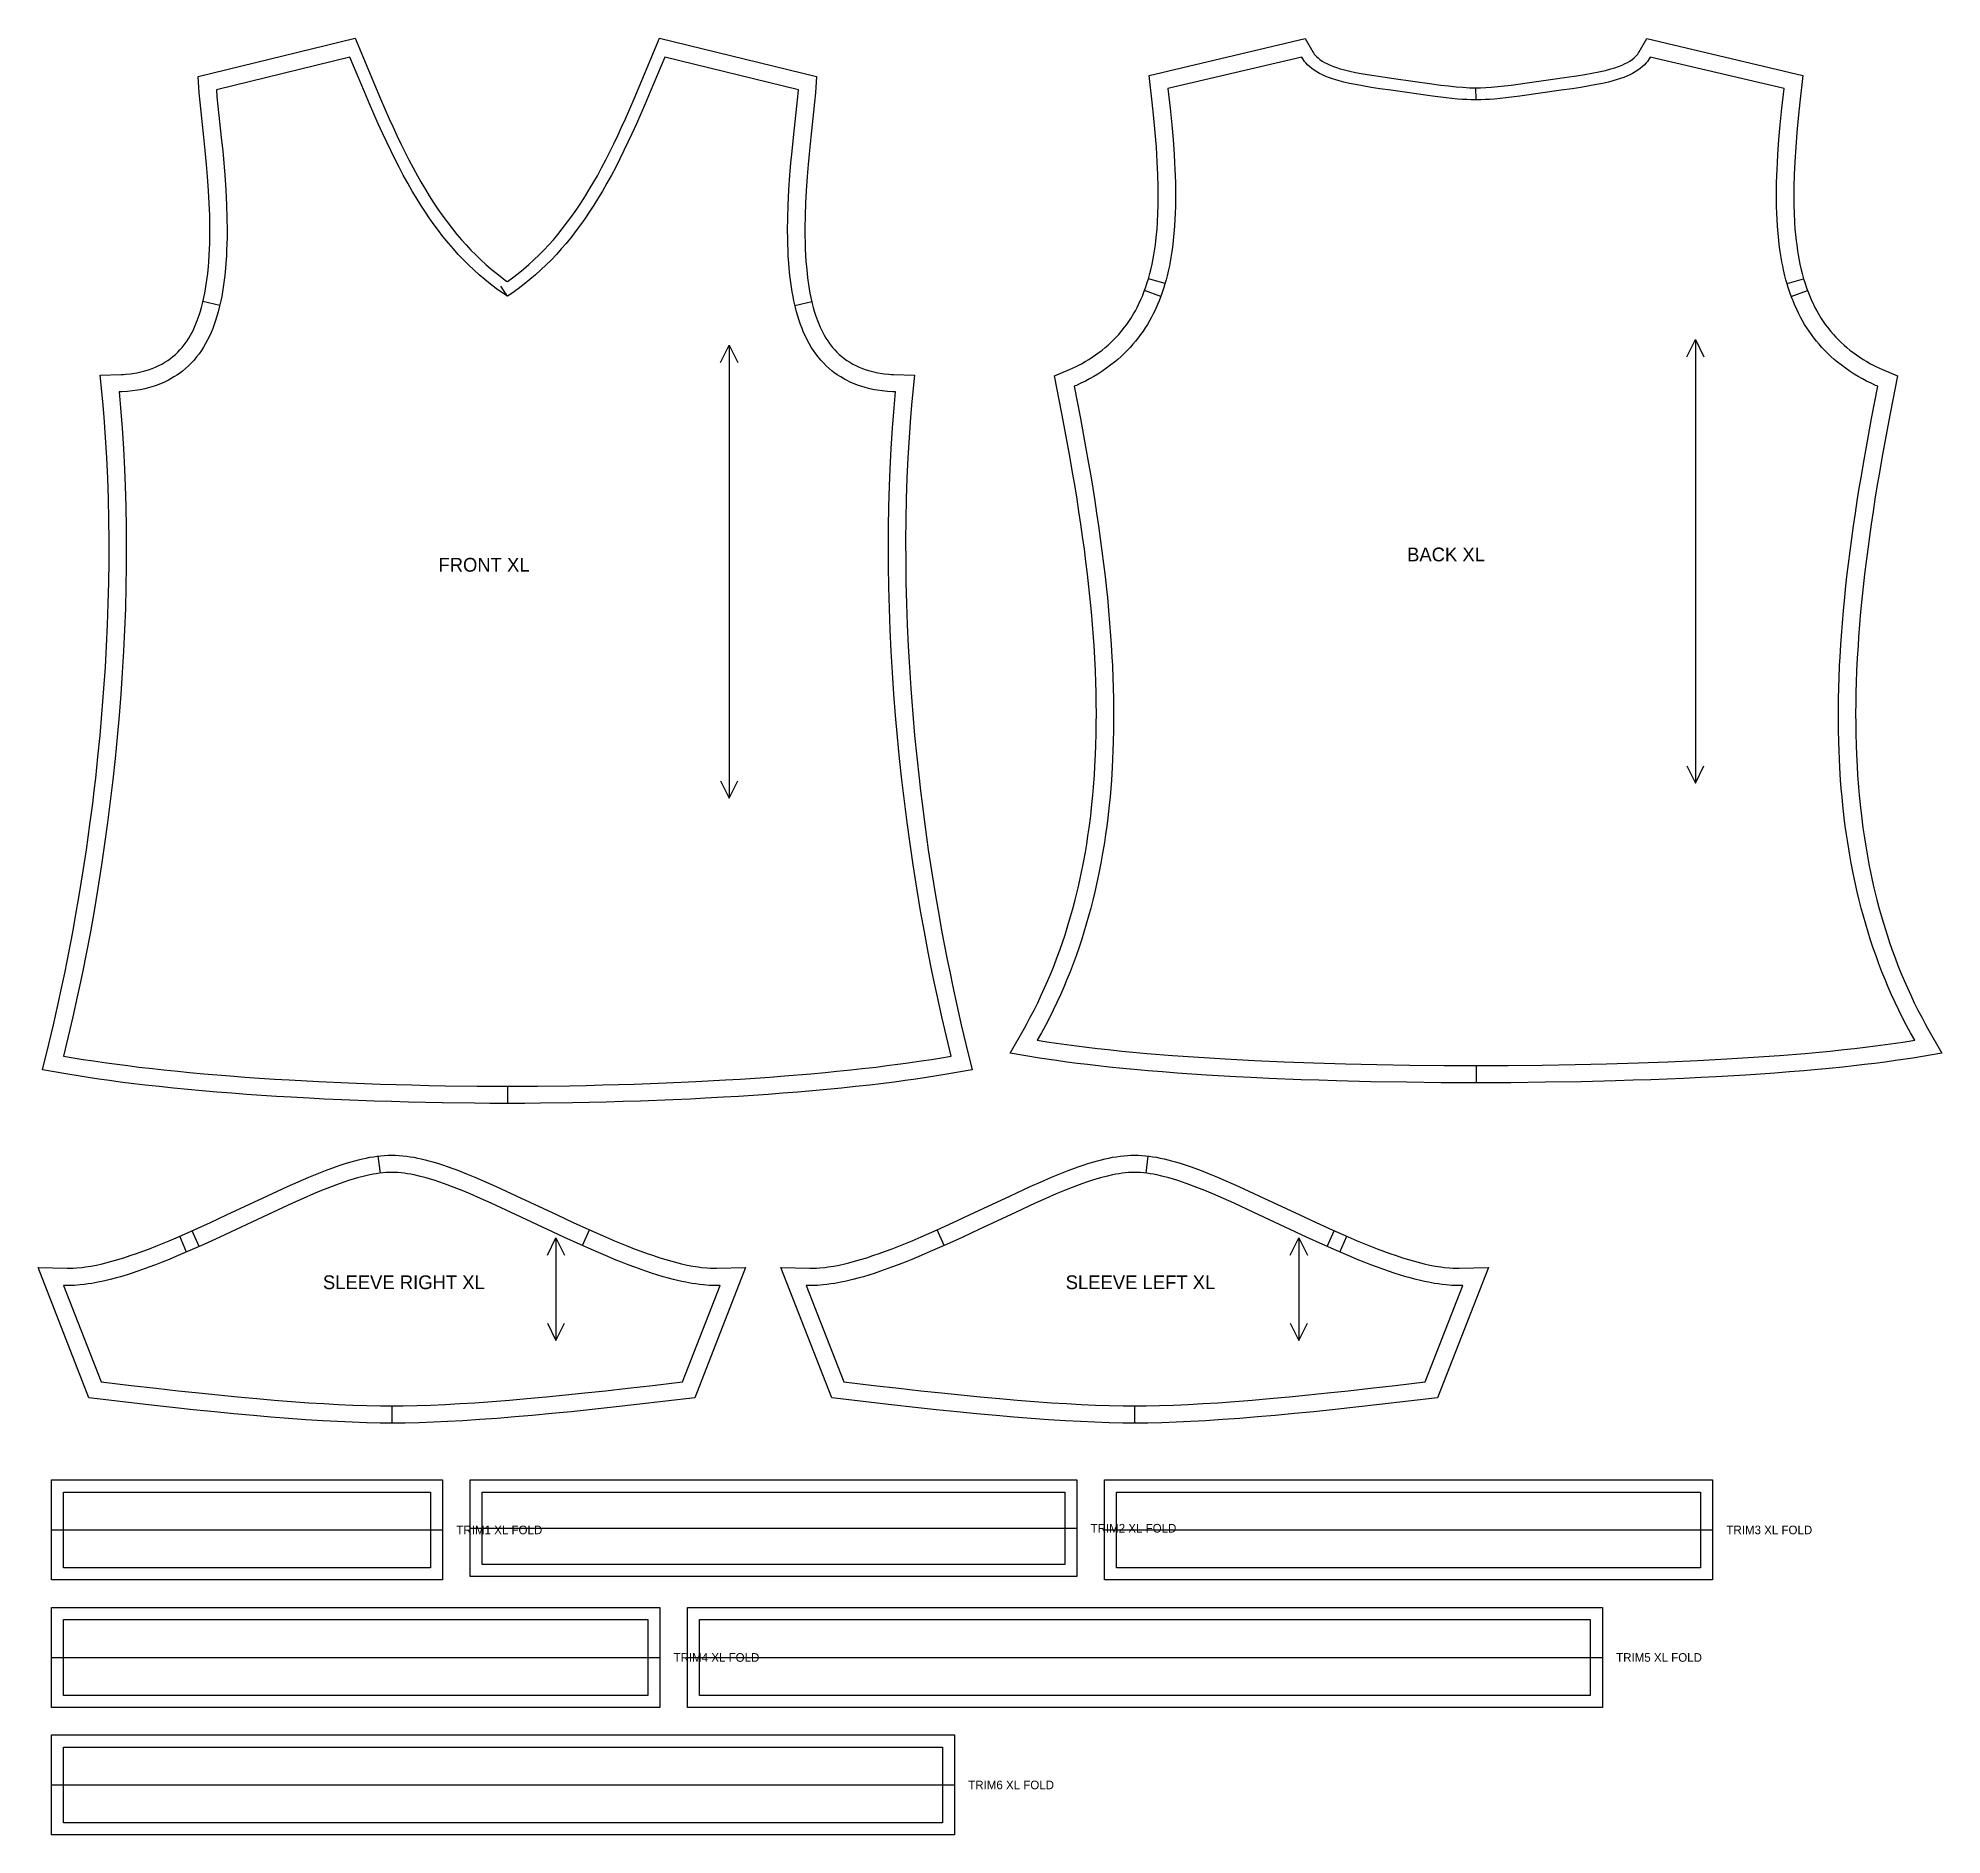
# Model space of a CAD drawing. Extents: x 20 to 1125, y 28 to 1071.
import ezdxf

# ---------------------------------------------------------------- set-up
doc = ezdxf.new("R2010")
doc.units = 0
for name, color, linetype in [('CUT', 7, 'CONTINUOUS'), ('FOLD', 6, 'CONTINUOUS'), ('GRAIN', 3, 'CONTINUOUS'), ('NOTCH', 1, 'CONTINUOUS'), ('SEW', 5, 'CONTINUOUS'), ('TEXT', 2, 'CONTINUOUS')]:
    doc.layers.add(name, color=color, linetype=linetype)

msp = doc.modelspace()

# ---------------------------------------------------------------- linework, layer by layer
at = {"layer": 'CUT'}
for points in [[(292.548, 929.486), (295.491, 931.613), (298.744, 934.109), (301.912, 936.693), (304.998, 939.359), (308.002, 942.105), (310.927, 944.927), (313.774, 947.822), (316.545, 950.788), (319.244, 953.822), (321.871, 956.921), (324.43, 960.082), (327.536, 964.118), (329.949, 967.412), (332.88, 971.606), (335.159, 975.019), (337.931, 979.355), (340.089, 982.876), (342.716, 987.338), (344.764, 990.953), (347.263, 995.525), (349.695, 1000.151), (352.068, 1004.824), (354.384, 1009.54), (356.648, 1014.293), (358.865, 1019.076), (361.04, 1023.885), (363.599, 1029.679), (366.111, 1035.489), (370.616, 1046.146), (380.891, 1070.822), (472.035, 1048.431), (471.315, 1038.967), (470.841, 1033.608), (470.264, 1027.978), (468.658, 1013.394), (467.836, 1005.587), (467.061, 997.493), (466.48, 990.568), (465.895, 982.096), (465.525, 974.948), (465.281, 967.764), (465.183, 960.589), (465.202, 956.307), (465.284, 952.054), (465.432, 947.842), (465.57, 945.06), (465.838, 940.936), (466.059, 938.224), (466.457, 934.216), (466.767, 931.591), (467.304, 927.728), (467.71, 925.208), (468.156, 922.734), (468.644, 920.311), (469.453, 916.775), (470.045, 914.487), (470.681, 912.258), (471.361, 910.089), (472.464, 906.953), (473.255, 904.944), (474.093, 903), (474.976, 901.124), (476.389, 898.436), (477.391, 896.728), (478.441, 895.088), (479.542, 893.515), (480.695, 892.006), (481.291, 891.277), (482.526, 889.864), (483.818, 888.514), (485.171, 887.224), (486.589, 885.995), (488.075, 884.824), (489.633, 883.711), (491.268, 882.658), (492.984, 881.664), (494.785, 880.731), (496.674, 879.862), (498.655, 879.058), (500.73, 878.324), (502.902, 877.663), (505.172, 877.079), (507.542, 876.578), (510.013, 876.164), (511.286, 875.992), (513.906, 875.721), (515.254, 875.623), (516.626, 875.551), (528.769, 875.17), (527.333, 859.961), (526.549, 850.72), (525.704, 839.06), (525.009, 827.289), (524.46, 815.419), (524.058, 803.458), (523.799, 791.417), (523.681, 779.306), (523.703, 767.133), (523.863, 754.906), (524.158, 742.635), (524.587, 730.329), (525.148, 717.994), (525.839, 705.64), (526.658, 693.274), (527.209, 685.852), (527.806, 678.43), (528.898, 666.067), (530.112, 653.717), (531.445, 641.388), (532.302, 634.005), (533.2, 626.634), (534.788, 614.382), (535.796, 607.052), (536.843, 599.742), (538.677, 587.605), (539.83, 580.354), (541.02, 573.129), (543.09, 561.149), (544.381, 554.001), (545.709, 546.886), (548.003, 535.106), (549.428, 528.088), (550.887, 521.111), (553.396, 509.576), (556, 498.169), (558.695, 486.899), (562.382, 472.024), (547.541, 469.42), (541.697, 468.455), (535.737, 467.524), (529.668, 466.626), (523.497, 465.762), (517.23, 464.93), (509.274, 463.935), (502.817, 463.174), (494.644, 462.266), (486.369, 461.405), (478.004, 460.59), (469.561, 459.82), (461.053, 459.094), (452.491, 458.411), (443.887, 457.771), (435.253, 457.172), (426.601, 456.614), (417.941, 456.095), (407.557, 455.524), (398.924, 455.09), (388.606, 454.618), (369.871, 453.886), (359.79, 453.557), (349.833, 453.275), (340.023, 453.04), (330.381, 452.85), (311.697, 452.598), (302.703, 452.533), (292.551, 452.508), (282.392, 452.533), (273.399, 452.598), (254.715, 452.85), (245.073, 453.04), (235.263, 453.275), (225.306, 453.557), (215.225, 453.886), (196.49, 454.618), (186.172, 455.09), (177.538, 455.524), (167.154, 456.095), (158.495, 456.614), (149.843, 457.172), (141.209, 457.771), (132.605, 458.411), (124.043, 459.094), (115.534, 459.82), (107.092, 460.59), (98.726, 461.405), (90.451, 462.266), (82.278, 463.174), (75.822, 463.935), (67.865, 464.93), (61.599, 465.762), (55.427, 466.626), (49.358, 467.524), (43.398, 468.455), (37.555, 469.42), (22.714, 472.024), (26.4, 486.899), (29.096, 498.169), (31.699, 509.576), (34.209, 521.111), (35.668, 528.088), (37.092, 535.106), (39.387, 546.886), (40.715, 554.001), (42.006, 561.149), (44.075, 573.129), (45.266, 580.354), (46.419, 587.605), (48.252, 599.742), (49.3, 607.052), (50.307, 614.382), (51.896, 626.634), (52.794, 634.005), (53.65, 641.388), (54.983, 653.717), (56.197, 666.067), (57.29, 678.43), (57.886, 685.852), (58.438, 693.274), (59.257, 705.64), (59.947, 717.994), (60.508, 730.329), (60.938, 742.635), (61.233, 754.906), (61.393, 767.133), (61.415, 779.306), (61.297, 791.417), (61.038, 803.458), (60.635, 815.419), (60.087, 827.289), (59.392, 839.06), (58.547, 850.72), (57.763, 859.961), (56.327, 875.17), (68.47, 875.551), (69.842, 875.623), (71.189, 875.721), (73.81, 875.992), (75.083, 876.164), (77.553, 876.578), (79.923, 877.079), (82.194, 877.663), (84.366, 878.324), (86.441, 879.058), (88.422, 879.862), (90.311, 880.731), (92.112, 881.664), (93.827, 882.658), (95.463, 883.711), (97.021, 884.824), (98.507, 885.995), (99.925, 887.224), (101.278, 888.514), (102.57, 889.864), (103.805, 891.277), (104.401, 892.006), (105.553, 893.515), (106.654, 895.088), (107.705, 896.728), (108.706, 898.436), (110.12, 901.124), (111.003, 903), (111.84, 904.944), (112.632, 906.953), (113.735, 910.089), (114.415, 912.258), (115.051, 914.487), (115.643, 916.775), (116.452, 920.311), (116.939, 922.734), (117.386, 925.208), (117.792, 927.728), (118.329, 931.591), (118.639, 934.216), (119.037, 938.224), (119.257, 940.936), (119.525, 945.06), (119.663, 947.842), (119.812, 952.054), (119.893, 956.307), (119.912, 960.589), (119.815, 967.764), (119.571, 974.948), (119.2, 982.096), (118.615, 990.568), (118.035, 997.493), (117.26, 1005.587), (116.438, 1013.394), (114.832, 1027.978), (114.255, 1033.608), (113.781, 1038.967), (113.061, 1048.431), (204.205, 1070.822), (214.48, 1046.146), (218.985, 1035.489), (221.497, 1029.679), (224.056, 1023.885), (226.23, 1019.076), (228.448, 1014.293), (230.712, 1009.54), (233.028, 1004.824), (235.4, 1000.151), (237.833, 995.525), (240.331, 990.953), (242.38, 987.338), (245.007, 982.876), (247.165, 979.355), (249.936, 975.019), (252.216, 971.606), (255.147, 967.412), (257.56, 964.118), (260.665, 960.082), (263.224, 956.921), (265.852, 953.822), (268.55, 950.788), (271.322, 947.822), (274.169, 944.927), (277.094, 942.105), (280.098, 939.359), (283.183, 936.693), (286.352, 934.109), (289.605, 931.613), (292.101, 929.8)], [(854.683, 1041.96), (857.225, 1041.993), (860.393, 1042.121), (863.564, 1042.331), (867.386, 1042.671), (871.24, 1043.088), (875.137, 1043.563), (887.148, 1045.192), (907.38, 1048.052), (913.012, 1048.898), (917.883, 1049.687), (921.977, 1050.416), (925.96, 1051.211), (929.791, 1052.089), (932.835, 1052.896), (935.153, 1053.598), (937.351, 1054.353), (939.413, 1055.166), (940.862, 1055.814), (942.653, 1056.729), (943.885, 1057.453), (945.374, 1058.468), (946.374, 1059.267), (947.276, 1060.099), (947.825, 1060.675), (948.574, 1061.573), (949.026, 1062.2), (949.442, 1062.854), (953.837, 1070.516), (1044.407, 1049.192), (1042.661, 1033.61), (1041.676, 1024.341), (1040.88, 1016.032), (1040.185, 1007.578), (1039.628, 999.025), (1039.288, 991.652), (1039.095, 984.274), (1039.061, 980.594), (1039.072, 976.926), (1039.131, 973.273), (1039.24, 969.64), (1039.54, 963.641), (1039.796, 960.082), (1040.111, 956.557), (1040.489, 953.071), (1040.778, 950.771), (1041.266, 947.358), (1041.631, 945.108), (1042.237, 941.777), (1042.683, 939.585), (1043.415, 936.343), (1043.947, 934.213), (1044.813, 931.067), (1045.437, 929.003), (1046.444, 925.957), (1047.165, 923.961), (1048.323, 921.018), (1049.147, 919.091), (1050.465, 916.251), (1051.4, 914.393), (1052.38, 912.561), (1053.408, 910.757), (1055.041, 908.101), (1056.194, 906.363), (1057.398, 904.651), (1058.656, 902.966), (1060.647, 900.488), (1062.045, 898.868), (1063.502, 897.276), (1065.02, 895.71), (1066.598, 894.173), (1068.239, 892.664), (1069.943, 891.185), (1071.712, 889.738), (1073.546, 888.323), (1075.445, 886.942), (1077.41, 885.598), (1079.44, 884.292), (1081.536, 883.027), (1083.697, 881.807), (1087.057, 880.065), (1090.555, 878.44), (1099.248, 874.709), (1094.982, 852.871), (1091.913, 836.472), (1090.216, 827.021), (1088.975, 819.899), (1087.371, 810.361), (1086.209, 803.179), (1085.085, 795.975), (1084.004, 788.751), (1082.969, 781.509), (1081.981, 774.251), (1081.046, 766.979), (1080.165, 759.696), (1079.343, 752.403), (1078.581, 745.103), (1077.884, 737.798), (1077.255, 730.489), (1076.696, 723.18), (1076.364, 718.308), (1075.93, 711.002), (1075.574, 703.7), (1075.301, 696.405), (1075.166, 691.546), (1075.037, 684.267), (1075, 679.421), (1075.023, 672.162), (1075.091, 667.332), (1075.275, 660.1), (1075.453, 655.289), (1075.805, 648.09), (1076.099, 643.302), (1076.63, 636.139), (1077.045, 631.378), (1077.761, 624.257), (1078.303, 619.526), (1079.214, 612.452), (1079.888, 607.754), (1080.617, 603.069), (1081.401, 598.4), (1082.683, 591.424), (1083.609, 586.793), (1084.594, 582.178), (1085.639, 577.581), (1087.318, 570.717), (1088.515, 566.164), (1089.774, 561.63), (1091.096, 557.115), (1093.201, 550.38), (1094.685, 545.916), (1096.237, 541.472), (1097.855, 537.05), (1099.542, 532.651), (1101.298, 528.274), (1103.124, 523.921), (1105.021, 519.591), (1106.99, 515.287), (1109.032, 511.007), (1111.148, 506.754), (1113.338, 502.527), (1115.604, 498.327), (1116.766, 496.238), (1125.06, 481.615), (1108.096, 478.868), (1098.09, 477.37), (1092.203, 476.56), (1086.201, 475.784), (1080.091, 475.04), (1073.881, 474.328), (1067.577, 473.647), (1059.574, 472.838), (1053.083, 472.223), (1044.869, 471.496), (1036.557, 470.813), (1028.159, 470.172), (1019.689, 469.572), (1011.161, 469.013), (993.983, 468.01), (985.36, 467.564), (975.008, 467.076), (956.089, 466.307), (945.845, 465.953), (935.685, 465.643), (915.71, 465.145), (894.775, 464.777), (874.812, 464.566), (854.685, 464.494), (834.554, 464.566), (814.59, 464.777), (793.655, 465.145), (773.68, 465.643), (763.52, 465.953), (753.276, 466.307), (734.358, 467.076), (724.005, 467.564), (715.383, 468.01), (698.205, 469.013), (689.676, 469.572), (681.206, 470.172), (672.809, 470.813), (664.496, 471.496), (656.282, 472.223), (649.791, 472.838), (641.789, 473.647), (635.484, 474.328), (629.274, 475.04), (623.164, 475.784), (617.163, 476.56), (611.275, 477.37), (601.269, 478.868), (584.305, 481.615), (592.599, 496.238), (593.761, 498.327), (596.027, 502.527), (598.217, 506.754), (600.333, 511.007), (602.375, 515.287), (604.344, 519.591), (606.241, 523.921), (608.067, 528.274), (609.823, 532.651), (611.51, 537.05), (613.129, 541.472), (614.68, 545.916), (616.165, 550.38), (618.269, 557.115), (619.591, 561.63), (620.85, 566.164), (622.047, 570.717), (623.727, 577.581), (624.771, 582.178), (625.756, 586.793), (626.682, 591.424), (627.964, 598.4), (628.748, 603.069), (629.477, 607.754), (630.151, 612.452), (631.062, 619.526), (631.604, 624.257), (632.321, 631.378), (632.736, 636.139), (633.266, 643.302), (633.56, 648.09), (633.913, 655.289), (634.091, 660.1), (634.274, 667.332), (634.342, 672.162), (634.365, 679.421), (634.329, 684.267), (634.199, 691.546), (634.064, 696.405), (633.791, 703.7), (633.436, 711.002), (633.001, 718.308), (632.67, 723.18), (632.111, 730.489), (631.481, 737.798), (630.784, 745.103), (630.023, 752.403), (629.2, 759.696), (628.319, 766.979), (627.384, 774.251), (626.397, 781.509), (625.361, 788.751), (624.28, 795.975), (623.157, 803.179), (621.995, 810.361), (620.39, 819.899), (619.15, 827.021), (617.452, 836.472), (614.383, 852.871), (610.117, 874.709), (618.81, 878.44), (622.309, 880.065), (625.669, 881.807), (627.829, 883.027), (629.925, 884.292), (631.955, 885.598), (633.92, 886.942), (635.819, 888.323), (637.653, 889.738), (639.422, 891.185), (641.126, 892.664), (642.767, 894.173), (644.346, 895.71), (645.863, 897.276), (647.32, 898.868), (648.718, 900.488), (650.709, 902.966), (651.967, 904.651), (653.172, 906.363), (654.324, 908.101), (655.957, 910.757), (656.985, 912.561), (657.966, 914.393), (658.9, 916.251), (660.218, 919.091), (661.042, 921.018), (662.2, 923.961), (662.921, 925.957), (663.929, 929.003), (664.552, 931.067), (665.418, 934.213), (665.95, 936.343), (666.682, 939.585), (667.128, 941.777), (667.735, 945.108), (668.099, 947.358), (668.588, 950.771), (668.876, 953.071), (669.254, 956.557), (669.57, 960.082), (669.825, 963.641), (670.125, 969.64), (670.234, 973.273), (670.293, 976.926), (670.304, 980.594), (670.27, 984.274), (670.078, 991.652), (669.737, 999.025), (669.18, 1007.578), (668.486, 1016.032), (667.689, 1024.341), (666.704, 1033.61), (664.958, 1049.192), (755.528, 1070.516), (759.923, 1062.854), (760.339, 1062.2), (760.791, 1061.573), (761.54, 1060.675), (762.089, 1060.099), (762.992, 1059.267), (763.992, 1058.468), (765.48, 1057.453), (766.712, 1056.729), (768.503, 1055.814), (769.952, 1055.166), (772.014, 1054.353), (773.651, 1053.781), (775.94, 1053.067), (778.339, 1052.403), (781.468, 1051.639), (784.718, 1050.938), (788.064, 1050.291), (791.483, 1049.687), (795.653, 1049.007), (800.574, 1048.259), (806.927, 1047.342), (828.952, 1044.26), (834.228, 1043.563), (838.77, 1043.014), (843.256, 1042.548), (847.07, 1042.238), (850.873, 1042.034), (854.046, 1041.962)], [(225.528, 267), (218.735, 267.047), (210.73, 267.212), (202.484, 267.486), (194.029, 267.862), (185.395, 268.33), (175.507, 268.957), (165.477, 269.68), (155.348, 270.486), (145.165, 271.365), (133.841, 272.411), (122.566, 273.517), (110.292, 274.783), (98.235, 276.08), (84.38, 277.625), (49.737, 281.65), (20.214, 357.244), (37.123, 356.839), (38.966, 356.863), (40.852, 356.942), (42.78, 357.076), (45.749, 357.376), (47.779, 357.642), (50.897, 358.139), (54.099, 358.75), (57.381, 359.472), (59.613, 360.012), (63.022, 360.909), (66.501, 361.906), (70.047, 362.998), (73.655, 364.18), (77.321, 365.447), (81.042, 366.793), (84.812, 368.215), (88.627, 369.705), (92.484, 371.258), (96.376, 372.87), (101.616, 375.099), (110.887, 379.184), (120.239, 383.442), (129.612, 387.802), (153.412, 398.982), (164.95, 404.277), (171.214, 407.059), (177.36, 409.696), (182.188, 411.685), (186.936, 413.553), (192.759, 415.697), (196.194, 416.873), (198.46, 417.607), (201.826, 418.628), (204.048, 419.253), (206.254, 419.83), (208.444, 420.359), (210.62, 420.836), (212.782, 421.26), (214.932, 421.627), (217.069, 421.934), (219.196, 422.18), (221.313, 422.359), (223.42, 422.47), (225.427, 422.507), (227.615, 422.47), (229.722, 422.359), (231.839, 422.18), (233.966, 421.934), (236.104, 421.627), (238.253, 421.26), (240.415, 420.836), (242.591, 420.359), (244.781, 419.83), (246.987, 419.253), (249.209, 418.628), (252.575, 417.607), (254.842, 416.873), (258.277, 415.697), (264.099, 413.553), (268.847, 411.685), (273.676, 409.696), (279.822, 407.059), (286.085, 404.277), (297.623, 398.982), (321.423, 387.802), (330.796, 383.442), (340.148, 379.184), (349.42, 375.099), (354.659, 372.87), (358.552, 371.258), (362.408, 369.705), (366.223, 368.215), (369.994, 366.793), (373.714, 365.447), (377.38, 364.18), (380.988, 362.998), (384.534, 361.906), (388.013, 360.909), (391.422, 360.012), (393.654, 359.472), (396.937, 358.75), (400.139, 358.139), (403.256, 357.642), (405.286, 357.376), (408.255, 357.076), (410.183, 356.942), (412.069, 356.863), (413.912, 356.839), (430.821, 357.244), (401.298, 281.65), (367.7, 277.744), (353.882, 276.199), (341.849, 274.9), (329.592, 273.63), (318.325, 272.52), (307.003, 271.466), (296.816, 270.581), (286.679, 269.766), (276.636, 269.033), (266.73, 268.395), (258.077, 267.915), (249.597, 267.528), (241.323, 267.24), (233.287, 267.062), (226.473, 267.001)], [(656.563, 267), (649.77, 267.047), (641.765, 267.212), (633.519, 267.486), (625.064, 267.862), (616.43, 268.33), (606.543, 268.957), (596.512, 269.68), (586.384, 270.486), (576.201, 271.365), (564.876, 272.411), (553.601, 273.517), (541.328, 274.783), (529.271, 276.08), (515.415, 277.625), (480.772, 281.65), (451.25, 357.244), (468.159, 356.839), (470.001, 356.863), (471.887, 356.942), (473.815, 357.076), (476.784, 357.376), (478.814, 357.642), (481.932, 358.139), (485.134, 358.75), (488.417, 359.472), (490.648, 360.012), (494.057, 360.909), (497.536, 361.906), (501.082, 362.998), (504.69, 364.18), (508.357, 365.447), (512.077, 366.793), (515.847, 368.215), (519.662, 369.705), (523.519, 371.258), (527.412, 372.87), (532.651, 375.099), (541.923, 379.184), (551.274, 383.442), (560.647, 387.802), (584.447, 398.982), (595.986, 404.277), (602.249, 407.059), (608.395, 409.696), (613.223, 411.685), (617.971, 413.553), (623.794, 415.697), (627.229, 416.873), (629.495, 417.607), (632.861, 418.628), (635.083, 419.253), (637.289, 419.83), (639.479, 420.359), (641.655, 420.836), (643.817, 421.26), (645.967, 421.627), (648.105, 421.934), (650.231, 422.18), (652.348, 422.359), (654.455, 422.47), (656.462, 422.507), (658.65, 422.47), (660.757, 422.359), (662.874, 422.18), (665.001, 421.934), (667.139, 421.627), (669.288, 421.26), (671.45, 420.836), (673.626, 420.359), (675.817, 419.83), (678.022, 419.253), (680.245, 418.628), (683.61, 417.607), (685.877, 416.873), (689.312, 415.697), (695.135, 413.553), (699.883, 411.685), (704.711, 409.696), (710.857, 407.059), (717.12, 404.277), (728.658, 398.982), (752.459, 387.802), (761.831, 383.442), (771.183, 379.184), (780.455, 375.099), (785.694, 372.87), (789.587, 371.258), (793.443, 369.705), (797.259, 368.215), (801.029, 366.793), (804.749, 365.447), (808.415, 364.18), (812.024, 362.998), (815.569, 361.906), (819.049, 360.909), (822.457, 360.012), (824.689, 359.472), (827.972, 358.75), (831.174, 358.139), (834.291, 357.642), (836.321, 357.376), (839.291, 357.076), (841.219, 356.942), (843.104, 356.863), (844.947, 356.839), (861.856, 357.244), (832.334, 281.65), (798.735, 277.744), (784.918, 276.199), (772.884, 274.9), (760.627, 273.63), (749.36, 272.52), (738.038, 271.466), (727.852, 270.581), (717.715, 269.766), (707.671, 269.033), (697.766, 268.395), (689.112, 267.915), (680.632, 267.528), (672.359, 267.24), (664.322, 267.062), (657.508, 267.001)], [(28, 234), (255, 234), (255, 176), (28, 176)], [(271, 234), (623, 234), (623, 178), (271, 178)], [(639, 234), (992, 234), (992, 176), (639, 176)], [(28, 160), (381, 160), (381, 102), (28, 102)], [(397, 160), (928, 160), (928, 102), (397, 102)], [(28, 86), (552, 86), (552, 28), (28, 28)]]:
    msp.add_lwpolyline(points, close=True, dxfattribs=at)
at = {"layer": 'FOLD'}
for points in [[(28, 205), (255, 205)], [(271, 206), (623, 206)], [(639, 205), (992, 205)], [(28, 131), (381, 131)], [(397, 131), (928, 131)], [(28, 57), (552, 57)]]:
    msp.add_lwpolyline(points, dxfattribs=at)
at = {"layer": 'GRAIN'}
for points in [[(976.976, 885.908), (981.976, 895.908), (986.976, 885.908)], [(981.976, 895.908), (981.976, 638.377)], [(416.322, 882.552), (421.322, 892.552), (426.322, 882.552)], [(421.322, 892.552), (421.322, 629.747)], [(976.976, 648.377), (981.976, 638.377), (986.976, 648.377)], [(416.322, 639.747), (421.322, 629.747), (426.322, 639.747)], [(315.776, 364.565), (320.776, 374.565), (325.776, 364.565)], [(320.776, 374.565), (320.776, 314.942)], [(746.812, 364.565), (751.812, 374.565), (756.812, 364.565)], [(751.812, 374.565), (751.812, 314.942)], [(315.776, 324.942), (320.776, 314.942), (325.776, 324.942)], [(746.812, 324.942), (751.812, 314.942), (756.812, 324.942)]]:
    msp.add_lwpolyline(points, dxfattribs=at)
at = {"layer": 'NOTCH'}
for points in [[(854.683, 1034.96), (854.659, 1041.96)], [(674.197, 928.424), (664.582, 931.171)], [(1035.168, 928.424), (1044.783, 931.171)], [(125.628, 915.527), (115.905, 917.865)], [(292.548, 921.032), (288.702, 926.881)], [(459.468, 915.527), (469.191, 917.865)], [(671.701, 920.825), (662.315, 924.274)], [(1037.664, 920.825), (1047.05, 924.274)], [(854.683, 474.494), (854.685, 464.494)], [(292.548, 462.508), (292.551, 452.508)], [(218.862, 412.08), (217.644, 422.005)], [(663.208, 412.08), (664.426, 422.005)], [(113.711, 369.492), (109.625, 378.619)], [(336.102, 370.039), (340.189, 379.166)], [(545.968, 370.039), (541.882, 379.166)], [(768.359, 369.492), (772.446, 378.619)], [(106.389, 366.269), (102.416, 375.446)], [(775.681, 366.269), (779.654, 375.446)], [(225.518, 277), (225.528, 267)], [(656.553, 277), (656.563, 267)]]:
    msp.add_lwpolyline(points, dxfattribs=at)
at = {"layer": 'SEW'}
for points in [[(292.548, 462.508), (310.095, 462.584), (328.623, 462.821), (338.192, 463.003), (347.933, 463.23), (366.165, 463.765), (384.762, 464.463), (401.876, 465.247), (419.089, 466.179), (427.702, 466.702), (436.305, 467.265), (444.884, 467.869), (453.428, 468.514), (468.683, 469.781), (477.066, 470.546), (483.714, 471.189), (491.942, 472.034), (498.45, 472.743), (506.481, 473.671), (512.815, 474.448), (519.059, 475.255), (525.208, 476.093), (532.748, 477.186), (538.654, 478.096), (544.439, 479.038), (550.096, 480.013), (547.339, 491.328), (544.675, 502.782), (542.106, 514.366), (540.611, 521.375), (539.151, 528.425), (536.797, 540.26), (534.545, 552.195), (532.397, 564.22), (530.354, 576.326), (529.179, 583.625), (528.044, 590.949), (526.24, 603.204), (524.548, 615.514), (522.971, 627.87), (521.509, 640.265), (520.165, 652.69), (518.942, 665.137), (517.84, 677.599), (516.863, 690.069), (516.012, 702.537), (515.29, 714.997), (514.698, 727.441), (514.238, 739.86), (513.913, 752.247), (513.724, 764.594), (513.673, 774.437), (513.735, 786.689), (513.94, 798.878), (514.288, 810.993), (514.672, 820.627), (515.286, 832.587), (516.049, 844.447), (516.965, 856.196), (517.808, 865.509), (516.208, 865.56), (513.08, 865.755), (510.049, 866.069), (507.114, 866.497), (505.683, 866.753), (502.894, 867.342), (500.201, 868.034), (497.606, 868.824), (496.345, 869.255), (493.893, 870.185), (491.537, 871.204), (489.274, 872.31), (488.177, 872.895), (486.053, 874.126), (484.019, 875.436), (482.074, 876.824), (481.134, 877.547), (479.319, 879.048), (477.588, 880.622), (475.94, 882.267), (474.372, 883.982), (472.883, 885.764), (471.47, 887.612), (470.131, 889.525), (468.866, 891.502), (467.67, 893.539), (466.543, 895.637), (465.481, 897.793), (464.485, 900.006), (463.55, 902.274), (462.676, 904.596), (461.86, 906.969), (461.1, 909.392), (460.395, 911.864), (459.743, 914.381), (458.861, 918.239), (458.333, 920.862), (457.853, 923.525), (457.417, 926.224), (456.846, 930.337), (456.517, 933.119), (456.098, 937.343), (455.866, 940.192), (455.586, 944.505), (455.442, 947.405), (455.288, 951.784), (455.224, 954.719), (455.183, 959.138), (455.251, 966.527), (455.473, 973.908), (455.671, 978.316), (455.913, 982.696), (456.51, 991.341), (457.101, 998.386), (457.751, 1005.247), (458.577, 1013.186), (460.558, 1031.293), (461.085, 1036.685), (461.421, 1040.741), (383.878, 1059.791), (375.441, 1039.556), (372.545, 1032.733), (370.014, 1026.878), (367.43, 1021.027), (364.785, 1015.193), (362.529, 1010.35), (360.219, 1005.532), (357.853, 1000.744), (355.424, 995.991), (352.928, 991.28), (350.359, 986.617), (347.713, 982.005), (345.537, 978.358), (342.739, 973.855), (340.434, 970.301), (337.466, 965.923), (335.019, 962.475), (332.505, 959.08), (329.92, 955.739), (326.586, 951.644), (323.834, 948.436), (321.003, 945.293), (318.092, 942.216), (315.097, 939.209), (312.016, 936.277), (308.848, 933.421), (305.59, 930.646), (302.241, 927.956), (298.799, 925.355), (295.263, 922.848), (292.548, 921.032), (289.833, 922.848), (286.296, 925.355), (282.854, 927.956), (279.505, 930.646), (276.247, 933.421), (273.079, 936.277), (269.999, 939.209), (267.004, 942.216), (264.092, 945.293), (261.261, 948.436), (258.509, 951.644), (255.176, 955.739), (252.591, 959.08), (250.077, 962.475), (247.63, 965.923), (244.662, 970.301), (242.357, 973.855), (239.559, 978.358), (237.383, 982.005), (234.737, 986.617), (232.168, 991.28), (229.672, 995.991), (227.243, 1000.744), (224.876, 1005.532), (222.567, 1010.35), (220.311, 1015.193), (217.666, 1021.027), (215.082, 1026.878), (212.55, 1032.733), (209.654, 1039.556), (201.218, 1059.791), (123.675, 1040.741), (124.01, 1036.685), (124.538, 1031.293), (126.518, 1013.186), (127.344, 1005.247), (127.995, 998.386), (128.585, 991.341), (129.182, 982.696), (129.424, 978.316), (129.623, 973.908), (129.844, 966.527), (129.913, 959.138), (129.872, 954.719), (129.808, 951.784), (129.654, 947.405), (129.51, 944.505), (129.23, 940.192), (128.998, 937.343), (128.579, 933.119), (128.25, 930.337), (127.678, 926.224), (127.243, 923.525), (126.762, 920.862), (126.235, 918.239), (125.352, 914.381), (124.7, 911.864), (123.996, 909.392), (123.236, 906.969), (122.42, 904.596), (121.546, 902.274), (120.611, 900.006), (119.614, 897.793), (118.553, 895.637), (117.426, 893.539), (116.23, 891.502), (114.964, 889.525), (113.626, 887.612), (112.213, 885.764), (110.724, 883.982), (109.156, 882.267), (107.508, 880.622), (105.777, 879.048), (103.962, 877.547), (103.022, 876.824), (101.077, 875.436), (99.043, 874.126), (96.918, 872.895), (95.822, 872.31), (93.559, 871.204), (91.203, 870.185), (88.751, 869.255), (87.49, 868.824), (84.894, 868.034), (82.202, 867.342), (79.413, 866.753), (77.982, 866.497), (75.047, 866.069), (72.015, 865.755), (68.888, 865.56), (67.288, 865.509), (68.131, 856.196), (69.047, 844.447), (69.81, 832.587), (70.423, 820.627), (70.808, 810.993), (71.156, 798.878), (71.361, 786.689), (71.423, 774.437), (71.371, 764.594), (71.183, 752.247), (70.857, 739.86), (70.398, 727.441), (69.806, 714.997), (69.083, 702.537), (68.232, 690.069), (67.255, 677.599), (66.154, 665.137), (64.931, 652.69), (63.587, 640.265), (62.125, 627.87), (60.547, 615.514), (58.855, 603.204), (57.051, 590.949), (55.916, 583.625), (54.742, 576.326), (52.699, 564.22), (50.55, 552.195), (48.298, 540.26), (45.945, 528.425), (44.485, 521.375), (42.99, 514.366), (40.421, 502.782), (37.757, 491.328), (35, 480.013), (40.657, 479.038), (46.442, 478.096), (52.348, 477.186), (59.888, 476.093), (66.036, 475.255), (72.281, 474.448), (78.615, 473.671), (86.646, 472.743), (93.154, 472.034), (101.382, 471.189), (108.03, 470.546), (116.413, 469.781), (131.667, 468.514), (140.212, 467.869), (148.791, 467.265), (157.393, 466.702), (166.007, 466.179), (183.219, 465.247), (200.334, 464.463), (218.931, 463.765), (237.162, 463.23), (246.904, 463.003), (256.473, 462.821), (275.001, 462.584)], [(854.683, 474.494), (873.257, 474.556), (893.068, 474.754), (912.235, 475.075), (930.377, 475.5), (948.913, 476.06), (965.983, 476.698), (983.147, 477.467), (1000.295, 478.377), (1015.624, 479.322), (1030.772, 480.395), (1045.658, 481.601), (1053.785, 482.331), (1060.201, 482.947), (1068.102, 483.758), (1074.32, 484.44), (1080.438, 485.152), (1086.448, 485.895), (1092.344, 486.669), (1098.118, 487.475), (1103.762, 488.314), (1109.27, 489.185), (1106.844, 493.505), (1104.498, 497.852), (1102.231, 502.226), (1100.042, 506.627), (1097.93, 511.054), (1095.894, 515.505), (1093.933, 519.98), (1092.046, 524.478), (1090.233, 528.999), (1088.491, 533.542), (1086.82, 538.106), (1085.22, 542.69), (1083.689, 547.294), (1082.226, 551.917), (1080.83, 556.559), (1079.501, 561.219), (1078.237, 565.897), (1077.038, 570.591), (1075.902, 575.301), (1074.315, 582.396), (1073.333, 587.144), (1072.412, 591.907), (1071.549, 596.684), (1070.365, 603.873), (1069.646, 608.681), (1068.983, 613.501), (1068.374, 618.332), (1067.563, 625.599), (1067.087, 630.457), (1066.663, 635.323), (1066.289, 640.199), (1065.821, 647.527), (1065.569, 652.422), (1065.365, 657.324), (1065.206, 662.232), (1065.053, 669.605), (1065.005, 674.527), (1065.014, 681.918), (1065.071, 686.85), (1065.233, 694.253), (1065.389, 699.191), (1065.695, 706.601), (1065.944, 711.542), (1066.385, 718.953), (1066.721, 723.893), (1067.288, 731.3), (1067.925, 738.703), (1068.631, 746.097), (1069.137, 751.022), (1069.949, 758.4), (1070.82, 765.766), (1071.747, 773.117), (1072.727, 780.451), (1073.756, 787.766), (1074.832, 795.06), (1075.951, 802.331), (1077.109, 809.576), (1078.304, 816.795), (1079.532, 823.984), (1081.216, 833.521), (1084.268, 850.062), (1087.874, 868.708), (1086.543, 869.28), (1083.929, 870.471), (1081.382, 871.722), (1078.903, 873.03), (1076.493, 874.392), (1074.152, 875.804), (1071.882, 877.265), (1069.681, 878.77), (1066.511, 881.109), (1064.486, 882.719), (1062.53, 884.368), (1060.642, 886.053), (1058.824, 887.775), (1057.073, 889.53), (1055.389, 891.318), (1053.77, 893.139), (1052.217, 894.99), (1050.728, 896.872), (1049.301, 898.783), (1047.936, 900.722), (1046.632, 902.69), (1045.387, 904.684), (1044.199, 906.706), (1043.068, 908.753), (1041.992, 910.827), (1040.97, 912.925), (1039.536, 916.118), (1038.642, 918.277), (1037.798, 920.459), (1037.002, 922.664), (1035.894, 926.012), (1035.212, 928.271), (1034.572, 930.551), (1033.975, 932.851), (1033.155, 936.338), (1032.656, 938.686), (1032.196, 941.051), (1031.772, 943.433), (1031.202, 947.037), (1030.864, 949.459), (1030.418, 953.118), (1030.16, 955.573), (1029.828, 959.279), (1029.642, 961.763), (1029.415, 965.506), (1029.247, 969.268), (1029.134, 973.044), (1029.06, 979.361), (1029.08, 983.159), (1029.144, 986.957), (1029.395, 994.543), (1029.576, 998.322), (1029.868, 1003.337), (1030.501, 1012.025), (1031.256, 1020.56), (1032.218, 1030.068), (1033.478, 1041.491), (955.755, 1059.791), (955.145, 1058.766), (954.134, 1057.32), (953.4, 1056.414), (952.213, 1055.137), (951.369, 1054.338), (950.026, 1053.213), (948.597, 1052.171), (947.089, 1051.206), (945.506, 1050.313), (943.855, 1049.486), (942.141, 1048.719), (940.369, 1048.008), (938.544, 1047.349), (936.035, 1046.54), (934.104, 1045.982), (931.471, 1045.294), (928.101, 1044.512), (924.661, 1043.803), (920.464, 1043.029), (915.509, 1042.205), (910.527, 1041.44), (904.131, 1040.512), (880.016, 1037.142), (872.045, 1036.134), (868.74, 1035.772), (865.431, 1035.46), (862.774, 1035.255), (860.101, 1035.097), (857.406, 1034.996), (854.683, 1034.96), (851.959, 1034.996), (849.264, 1035.097), (846.591, 1035.255), (843.934, 1035.46), (840.625, 1035.772), (837.32, 1036.134), (829.349, 1037.142), (805.234, 1040.512), (798.838, 1041.44), (793.856, 1042.205), (788.901, 1043.029), (784.705, 1043.803), (781.264, 1044.512), (777.894, 1045.294), (775.261, 1045.982), (773.33, 1046.54), (770.822, 1047.349), (768.996, 1048.008), (767.224, 1048.719), (765.51, 1049.486), (763.859, 1050.313), (762.277, 1051.206), (760.768, 1052.171), (759.34, 1053.213), (757.997, 1054.338), (757.152, 1055.137), (755.965, 1056.414), (755.231, 1057.32), (754.22, 1058.766), (753.61, 1059.791), (675.887, 1041.491), (677.147, 1030.068), (678.109, 1020.56), (678.865, 1012.025), (679.497, 1003.337), (679.789, 998.322), (679.97, 994.543), (680.221, 986.957), (680.286, 983.159), (680.305, 979.361), (680.232, 973.044), (680.119, 969.268), (679.95, 965.506), (679.723, 961.763), (679.537, 959.279), (679.206, 955.573), (678.947, 953.118), (678.501, 949.459), (678.163, 947.037), (677.593, 943.433), (677.169, 941.051), (676.709, 938.686), (676.211, 936.338), (675.39, 932.851), (674.793, 930.551), (674.153, 928.271), (673.471, 926.012), (672.363, 922.664), (671.567, 920.459), (670.723, 918.277), (669.83, 916.118), (668.395, 912.925), (667.373, 910.827), (666.297, 908.753), (665.166, 906.706), (663.979, 904.684), (662.733, 902.69), (661.429, 900.722), (660.064, 898.783), (658.637, 896.872), (657.148, 894.99), (655.595, 893.139), (653.977, 891.318), (652.292, 889.53), (650.541, 887.775), (648.723, 886.053), (646.836, 884.368), (644.879, 882.719), (642.854, 881.109), (639.684, 878.77), (637.484, 877.265), (635.213, 875.804), (632.872, 874.392), (630.462, 873.03), (627.983, 871.722), (625.436, 870.471), (622.822, 869.28), (621.491, 868.708), (625.097, 850.062), (628.149, 833.521), (629.833, 823.984), (631.061, 816.795), (632.256, 809.576), (633.415, 802.331), (634.533, 795.06), (635.609, 787.766), (636.638, 780.451), (637.618, 773.117), (638.545, 765.766), (639.416, 758.4), (640.228, 751.022), (640.734, 746.097), (641.44, 738.703), (642.078, 731.3), (642.644, 723.893), (642.981, 718.953), (643.421, 711.542), (643.671, 706.601), (643.976, 699.191), (644.133, 694.253), (644.294, 686.85), (644.352, 681.918), (644.36, 674.527), (644.313, 669.605), (644.159, 662.232), (644, 657.324), (643.796, 652.422), (643.544, 647.527), (643.076, 640.199), (642.702, 635.323), (642.278, 630.457), (641.803, 625.599), (640.991, 618.332), (640.383, 613.501), (639.719, 608.681), (639.001, 603.873), (637.816, 596.684), (636.954, 591.907), (636.032, 587.144), (635.05, 582.396), (633.463, 575.301), (632.327, 570.591), (631.128, 565.897), (629.864, 561.219), (628.535, 556.559), (627.139, 551.917), (625.676, 547.294), (624.145, 542.69), (622.545, 538.106), (620.874, 533.542), (619.133, 528.999), (617.319, 524.478), (615.432, 519.98), (613.471, 515.505), (611.435, 511.054), (609.323, 506.627), (607.134, 502.226), (604.867, 497.852), (602.521, 493.505), (600.096, 489.185), (605.603, 488.314), (611.248, 487.475), (617.021, 486.669), (622.917, 485.895), (628.928, 485.152), (635.045, 484.44), (641.263, 483.758), (649.164, 482.947), (655.58, 482.331), (663.707, 481.601), (678.593, 480.395), (693.741, 479.322), (709.07, 478.377), (726.218, 477.467), (743.382, 476.698), (760.452, 476.06), (778.988, 475.5), (797.131, 475.075), (816.298, 474.754), (836.108, 474.556)], [(225.518, 277), (232.164, 277.046), (240.034, 277.208), (248.161, 277.479), (256.512, 277.85), (265.054, 278.313), (273.753, 278.86), (283.689, 279.567), (293.737, 280.359), (303.854, 281.225), (315.119, 282.259), (326.35, 283.355), (337.484, 284.495), (349.545, 285.784), (362.384, 287.206), (376.8, 288.852), (394.168, 290.88), (416.035, 346.874), (413.927, 346.839), (411.791, 346.867), (409.627, 346.958), (406.331, 347.207), (404.1, 347.447), (401.844, 347.743), (399.562, 348.094), (396.092, 348.72), (393.748, 349.202), (391.38, 349.733), (388.989, 350.313), (385.361, 351.268), (382.914, 351.959), (379.205, 353.076), (376.706, 353.87), (372.923, 355.133), (366.526, 357.414), (362.639, 358.879), (358.719, 360.41), (354.769, 362.001), (350.793, 363.647), (342.778, 367.081), (334.706, 370.667), (325.26, 374.984), (315.839, 379.375), (294.696, 389.314), (283.227, 394.595), (277.036, 397.361), (270.992, 399.975), (266.272, 401.939), (261.659, 403.776), (256.051, 405.875), (252.774, 407.019), (250.626, 407.731), (247.461, 408.718), (245.389, 409.319), (241.338, 410.38), (238.381, 411.046), (236.448, 411.424), (234.547, 411.749), (232.678, 412.018), (230.84, 412.23), (229.034, 412.383), (227.26, 412.476), (225.518, 412.508), (223.775, 412.476), (222.001, 412.383), (220.195, 412.23), (218.357, 412.018), (216.488, 411.749), (214.587, 411.424), (212.655, 411.046), (209.697, 410.38), (205.646, 409.319), (203.574, 408.718), (200.409, 407.731), (198.261, 407.019), (194.984, 405.875), (189.376, 403.776), (184.763, 401.939), (180.043, 399.975), (173.999, 397.361), (167.808, 394.595), (156.34, 389.314), (135.196, 379.375), (125.775, 374.984), (116.33, 370.667), (108.257, 367.081), (100.242, 363.647), (96.266, 362.001), (92.316, 360.41), (88.396, 358.879), (84.509, 357.414), (78.113, 355.133), (74.329, 353.87), (71.83, 353.076), (68.121, 351.959), (65.674, 351.268), (62.046, 350.313), (59.655, 349.733), (57.287, 349.202), (54.944, 348.72), (51.474, 348.094), (49.192, 347.743), (46.935, 347.447), (44.704, 347.207), (41.408, 346.958), (39.244, 346.867), (37.108, 346.839), (35, 346.874), (56.867, 290.88), (74.236, 288.852), (88.651, 287.206), (101.49, 285.784), (113.551, 284.495), (124.686, 283.355), (135.916, 282.259), (147.181, 281.225), (157.298, 280.359), (167.346, 279.567), (177.282, 278.86), (185.981, 278.313), (194.523, 277.85), (202.874, 277.479), (211.002, 277.208), (218.871, 277.046)], [(656.553, 277), (663.199, 277.046), (671.069, 277.208), (679.196, 277.479), (687.547, 277.85), (696.089, 278.313), (704.789, 278.86), (714.724, 279.567), (724.773, 280.359), (734.889, 281.225), (746.154, 282.259), (757.385, 283.355), (768.519, 284.495), (780.58, 285.784), (793.419, 287.206), (807.835, 288.852), (825.203, 290.88), (847.07, 346.874), (844.962, 346.839), (842.826, 346.867), (840.662, 346.958), (837.366, 347.207), (835.135, 347.447), (832.879, 347.743), (830.597, 348.094), (827.127, 348.72), (824.783, 349.202), (822.416, 349.733), (820.025, 350.313), (816.396, 351.268), (813.949, 351.959), (810.24, 353.076), (807.742, 353.87), (803.958, 355.133), (797.562, 357.414), (793.674, 358.879), (789.754, 360.41), (785.804, 362.001), (781.828, 363.647), (773.813, 367.081), (765.741, 370.667), (756.295, 374.984), (746.874, 379.375), (725.731, 389.314), (714.262, 394.595), (708.071, 397.361), (702.028, 399.975), (697.307, 401.939), (692.694, 403.776), (687.087, 405.875), (683.809, 407.019), (681.661, 407.731), (678.496, 408.718), (676.424, 409.319), (672.373, 410.38), (669.416, 411.046), (667.484, 411.424), (665.583, 411.749), (663.713, 412.018), (661.875, 412.23), (660.069, 412.383), (658.295, 412.476), (656.553, 412.508), (654.811, 412.476), (653.036, 412.383), (651.23, 412.23), (649.392, 412.018), (647.523, 411.749), (645.622, 411.424), (643.69, 411.046), (640.733, 410.38), (636.681, 409.319), (634.609, 408.718), (631.444, 407.731), (629.296, 407.019), (626.019, 405.875), (620.411, 403.776), (615.798, 401.939), (611.078, 399.975), (605.034, 397.361), (598.843, 394.595), (587.375, 389.314), (566.231, 379.375), (556.81, 374.984), (547.365, 370.667), (539.292, 367.081), (531.277, 363.647), (527.301, 362.001), (523.351, 360.41), (519.431, 358.879), (515.544, 357.414), (509.148, 355.133), (505.364, 353.87), (502.866, 353.076), (499.156, 351.959), (496.71, 351.268), (493.081, 350.313), (490.69, 349.733), (488.323, 349.202), (485.979, 348.72), (482.509, 348.094), (480.227, 347.743), (477.97, 347.447), (475.74, 347.207), (472.443, 346.958), (470.279, 346.867), (468.143, 346.839), (466.035, 346.874), (487.903, 290.88), (505.271, 288.852), (519.686, 287.206), (532.525, 285.784), (544.587, 284.495), (555.721, 283.355), (566.952, 282.259), (578.217, 281.225), (588.333, 280.359), (598.382, 279.567), (608.317, 278.86), (617.017, 278.313), (625.558, 277.85), (633.91, 277.479), (642.037, 277.208), (649.906, 277.046)], [(35, 227), (248, 227), (248, 183), (35, 183)], [(278, 227), (616, 227), (616, 185), (278, 185)], [(646, 227), (985, 227), (985, 183), (646, 183)], [(35, 153), (374, 153), (374, 109), (35, 109)], [(404, 153), (921, 153), (921, 109), (404, 109)], [(35, 79), (545, 79), (545, 35), (35, 35)]]:
    msp.add_lwpolyline(points, close=True, dxfattribs=at)

# ---------------------------------------------------------------- texts
at = {"layer": 'TEXT'}
for s, height, p in [('BACK XL', 8, (814.68, 767.14)), ('FRONT XL', 8, (252.55, 761.15)), ('SLEEVE RIGHT XL', 8, (185.52, 344.75)), ('SLEEVE LEFT XL', 8, (616.55, 344.75)), ('TRIM1 XL FOLD', 5, (263, 202.5)), ('TRIM2 XL FOLD', 5, (631, 203.5)), ('TRIM3 XL FOLD', 5, (1000, 202.5)), ('TRIM4 XL FOLD', 5, (389, 128.5)), ('TRIM5 XL FOLD', 5, (936, 128.5)), ('TRIM6 XL FOLD', 5, (560, 54.5))]:
    msp.add_text(s, height=height, dxfattribs=at).set_placement(p)

doc.saveas('drawing.dxf')
